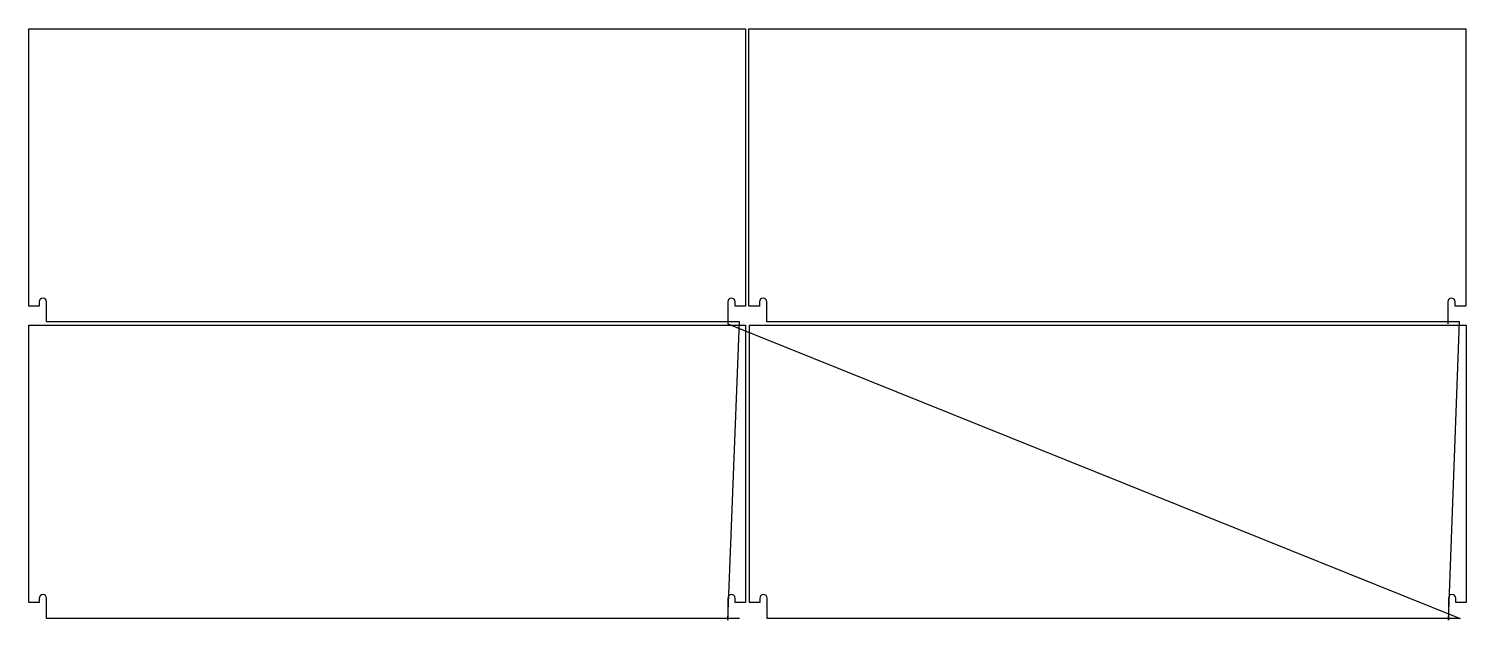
# Model space of a CAD drawing. Header units: metres. Extents: x 10 to 4447, y 5 to 1828.
import ezdxf

# ---------------------------------------------------------------- set-up
doc = ezdxf.new("R2010")
doc.units = ezdxf.units.M

msp = doc.modelspace()

# ---------------------------------------------------------------- linework, layer by layer
at = {"layer": 'TOOL_0'}
for p, q in [((10, 972.913), (10, 1828.163)), ((10, 1828.163), (2222.5, 1828.163)), ((2222.5, 1828.163), (2222.5, 972.913)), ((2232.595, 972.892), (2232.595, 1828.142)), ((2232.595, 1828.142), (4445.095, 1828.142)), ((4445.095, 1828.142), (4445.095, 972.892)), ((42.5, 986.663), (42.5, 972.913)), ((65, 924.163), (65, 986.663)), ((2167.5, 986.663), (2167.5, 924.163)), ((2190, 972.913), (2190, 986.663)), ((2265.095, 986.642), (2265.095, 972.892)), ((2287.595, 924.142), (2287.595, 986.642)), ((4390.095, 986.642), (4390.095, 924.142)), ((4412.595, 972.892), (4412.595, 986.642)), ((42.5, 972.913), (10, 972.913)), ((2222.5, 972.913), (2190, 972.913)), ((2265.095, 972.892), (2232.595, 972.892)), ((4445.095, 972.892), (4412.595, 972.892)), ((10, 58.751), (10, 914.001)), ((10, 914.001), (2222.5, 914.001)), ((2167.5, 924.163), (65, 924.163)), ((2167.5, 4.621), (2203.499, 924.163)), ((2203.499, 924.163), (2167.5, 924.163)), ((2167.5, 924.163), (2167.5, 918.783)), ((2167.5, 918.783), (4427.632, 10.001)), ((2222.5, 914.001), (2222.5, 58.751)), ((2234.133, 58.751), (2234.133, 914.001)), ((2234.133, 914.001), (4446.633, 914.001)), ((4390.095, 924.142), (2287.595, 924.142)), ((4426.093, 924.142), (4390.095, 924.142)), ((4390.095, 924.142), (4390.095, 918.762)), ((4391.633, 4.621), (4426.093, 924.142)), ((4446.633, 914.001), (4446.633, 58.751)), ((42.5, 58.751), (10, 58.751)), ((42.5, 72.501), (42.5, 58.751)), ((65, 10.001), (65, 72.501)), ((2167.5, 72.501), (2167.5, 10.001)), ((2190, 58.751), (2190, 72.501)), ((2222.5, 58.751), (2190, 58.751)), ((2266.633, 58.751), (2234.133, 58.751)), ((2266.633, 72.501), (2266.633, 58.751)), ((2289.133, 10.001), (2289.133, 72.501)), ((4391.633, 72.501), (4391.633, 10.001)), ((4414.133, 58.751), (4414.133, 72.501)), ((4446.633, 58.751), (4414.133, 58.751)), ((2167.5, 10.001), (65, 10.001)), ((2203.499, 10.001), (2167.5, 10.001)), ((2167.5, 10.001), (2167.5, 4.621)), ((4391.633, 10.001), (2289.133, 10.001)), ((4427.632, 10.001), (4391.633, 10.001)), ((4391.633, 10.001), (4391.633, 4.621))]:
    msp.add_line(p, q, dxfattribs=at)
for centre in [(53.75, 986.663), (2178.75, 986.663), (2276.345, 986.642), (4401.345, 986.642), (53.75, 72.501), (2178.75, 72.501), (2277.883, 72.501), (4402.883, 72.501)]:
    msp.add_arc(centre, 11.25, 0, 180, dxfattribs=at)

doc.saveas('drawing.dxf')
